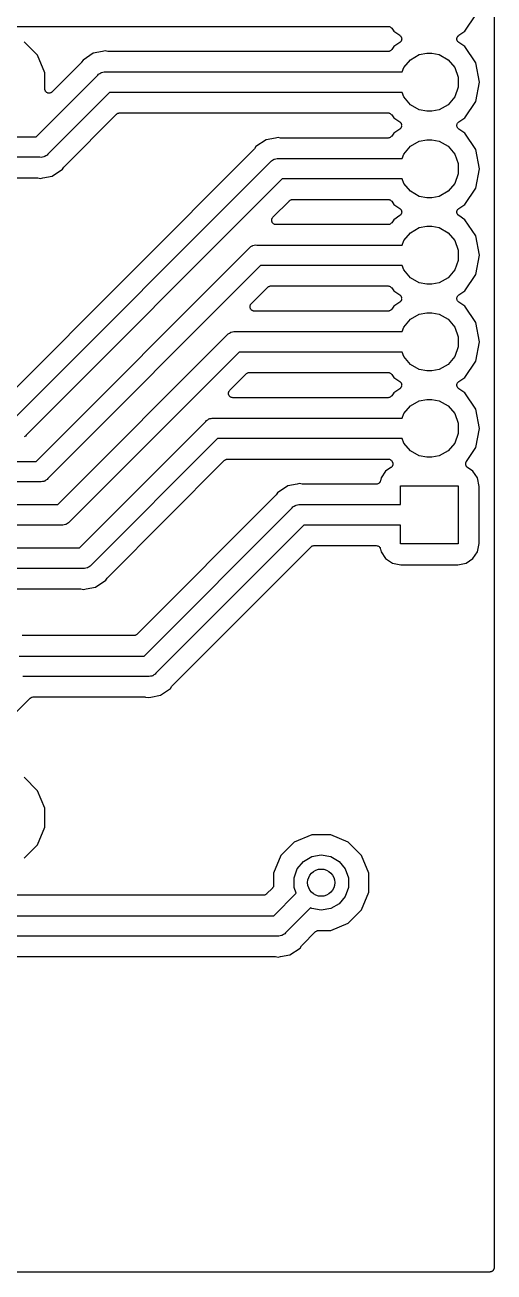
# Model space of a CAD drawing. Extents: x 64 to 244, y -149 to -41.
# Drawn here: x 116.39 to 130.18, y -148.59 to -111.98 of the extents above; entities that cross this region are included whole.
import ezdxf

# ---------------------------------------------------------------- set-up
doc = ezdxf.new("R2010")
doc.units = 0
doc.header["$MEASUREMENT"] = 0
doc.layers.add('BLACK', color=7, linetype='CONTINUOUS')

msp = doc.modelspace()

# ---------------------------------------------------------------- linework, layer by layer
at = {"layer": 'BLACK', "linetype": 'CONTINUOUS'}
for p, q in [((130.175, -41.402), (130.175, -148.463)), ((129.315, -112.17), (129.636, -111.691)), ((115.908, -112.025), (127.06, -112.025)), ((127.06, -112.025), (127.077, -112.028)), ((127.077, -112.028), (127.095, -112.03)), ((127.095, -112.03), (127.099, -112.032)), ((127.099, -112.032), (127.103, -112.033)), ((127.103, -112.033), (127.119, -112.042)), ((127.119, -112.042), (127.135, -112.05)), ((127.135, -112.05), (127.138, -112.053)), ((127.138, -112.053), (127.141, -112.055)), ((127.141, -112.055), (127.153, -112.068)), ((127.153, -112.068), (127.165, -112.081)), ((127.165, -112.081), (127.225, -112.17)), ((127.225, -112.17), (127.403, -112.289)), ((127.403, -112.289), (127.413, -112.299)), ((127.413, -112.299), (127.424, -112.307)), ((127.424, -112.307), (127.429, -112.314)), ((127.429, -112.314), (127.435, -112.32)), ((127.435, -112.32), (127.441, -112.332)), ((127.441, -112.332), (127.448, -112.344)), ((127.448, -112.344), (127.45, -112.352)), ((127.45, -112.352), (127.454, -112.359)), ((127.454, -112.359), (127.456, -112.373)), ((127.456, -112.373), (127.459, -112.387)), ((129.081, -112.387), (129.084, -112.373)), ((129.084, -112.373), (129.086, -112.359)), ((129.086, -112.359), (129.09, -112.352)), ((129.09, -112.352), (129.092, -112.344)), ((129.092, -112.344), (129.099, -112.332)), ((129.099, -112.332), (129.105, -112.32)), ((129.105, -112.32), (129.111, -112.314)), ((129.111, -112.314), (129.116, -112.307)), ((129.116, -112.307), (129.127, -112.299)), ((129.127, -112.299), (129.137, -112.289)), ((129.137, -112.289), (129.315, -112.17)), ((116.757, -112.872), (116.363, -112.478)), ((127.135, -112.74), (127.119, -112.748)), ((127.138, -112.737), (127.135, -112.74)), ((127.141, -112.735), (127.138, -112.737)), ((127.153, -112.722), (127.141, -112.735)), ((127.165, -112.709), (127.153, -112.722)), ((127.225, -112.62), (127.165, -112.709)), ((127.403, -112.501), (127.225, -112.62)), ((127.413, -112.491), (127.403, -112.501)), ((127.424, -112.483), (127.413, -112.491)), ((127.429, -112.476), (127.424, -112.483)), ((127.435, -112.47), (127.429, -112.476)), ((127.441, -112.458), (127.435, -112.47)), ((127.448, -112.446), (127.441, -112.458)), ((127.45, -112.438), (127.448, -112.446)), ((127.454, -112.431), (127.45, -112.438)), ((127.456, -112.417), (127.454, -112.431)), ((127.459, -112.403), (127.456, -112.417)), ((127.459, -112.387), (127.458, -112.395)), ((127.458, -112.395), (127.459, -112.403)), ((129.082, -112.395), (129.081, -112.387)), ((129.081, -112.403), (129.082, -112.395)), ((129.084, -112.417), (129.081, -112.403)), ((129.086, -112.431), (129.084, -112.417)), ((129.09, -112.438), (129.086, -112.431)), ((129.092, -112.446), (129.09, -112.438)), ((129.099, -112.458), (129.092, -112.446)), ((129.105, -112.47), (129.099, -112.458)), ((129.111, -112.476), (129.105, -112.47)), ((129.116, -112.483), (129.111, -112.476)), ((129.127, -112.491), (129.116, -112.483)), ((129.137, -112.501), (129.127, -112.491)), ((129.315, -112.62), (129.137, -112.501)), ((129.636, -113.099), (129.315, -112.62)), ((116.97, -113.387), (116.757, -112.872)), ((118.037, -113.1), (117.187, -113.95)), ((118.044, -113.09), (118.037, -113.1)), ((118.053, -113.081), (118.044, -113.09)), ((118.096, -113.016), (118.053, -113.081)), ((118.394, -112.817), (118.096, -113.016)), ((118.669, -112.763), (118.394, -112.817)), ((118.745, -112.747), (118.669, -112.763)), ((118.669, -112.763), (118.669, -112.763)), ((118.821, -112.763), (118.745, -112.747)), ((118.834, -112.763), (118.821, -112.763)), ((118.846, -112.765), (118.834, -112.763)), ((127.06, -112.765), (118.846, -112.765)), ((127.077, -112.762), (127.06, -112.765)), ((127.095, -112.76), (127.077, -112.762)), ((127.099, -112.758), (127.095, -112.76)), ((127.103, -112.757), (127.099, -112.758)), ((127.119, -112.748), (127.103, -112.757)), ((127.523, -113.233), (127.715, -113.004)), ((127.715, -113.004), (127.975, -112.854)), ((127.975, -112.854), (128.196, -112.815)), ((128.196, -112.815), (128.344, -112.815)), ((128.344, -112.815), (128.565, -112.854)), ((128.565, -112.854), (128.825, -113.004)), ((128.825, -113.004), (129.017, -113.233)), ((129.748, -113.665), (129.636, -113.099)), ((116.716, -115.27), (118.524, -113.462)), ((116.97, -113.861), (116.97, -113.387)), ((118.524, -113.462), (118.549, -113.432)), ((118.549, -113.432), (118.584, -113.412)), ((118.584, -113.412), (118.616, -113.389)), ((118.616, -113.389), (118.629, -113.385)), ((118.629, -113.385), (118.641, -113.379)), ((118.641, -113.379), (118.68, -113.372)), ((118.68, -113.372), (118.718, -113.362)), ((118.718, -113.362), (118.758, -113.365)), ((118.758, -113.365), (127.475, -113.365)), ((127.475, -113.365), (127.523, -113.233)), ((129.017, -113.233), (129.12, -113.515)), ((129.12, -113.815), (129.017, -114.097)), ((129.12, -113.515), (129.12, -113.815)), ((129.636, -114.231), (129.748, -113.665)), ((116.973, -113.877), (116.97, -113.861)), ((116.974, -113.893), (116.973, -113.877)), ((116.977, -113.899), (116.974, -113.893)), ((116.978, -113.904), (116.977, -113.899)), ((116.986, -113.918), (116.978, -113.904)), ((116.993, -113.933), (116.986, -113.918)), ((116.997, -113.937), (116.993, -113.933)), ((117, -113.942), (116.997, -113.937)), ((117.012, -113.953), (117, -113.942)), ((117.024, -113.965), (117.012, -113.953)), ((117.029, -113.967), (117.024, -113.965)), ((117.033, -113.971), (117.029, -113.967)), ((117.049, -113.976), (117.033, -113.971)), ((117.064, -113.983), (117.049, -113.976)), ((118.869, -113.965), (117.061, -115.773)), ((117.07, -113.984), (117.064, -113.983)), ((117.075, -113.986), (117.07, -113.984)), ((117.092, -113.986), (117.075, -113.986)), ((117.108, -113.987), (117.092, -113.986)), ((117.113, -113.986), (117.108, -113.987)), ((117.119, -113.986), (117.113, -113.986)), ((117.135, -113.98), (117.119, -113.986)), ((117.151, -113.976), (117.135, -113.98)), ((117.155, -113.972), (117.151, -113.976)), ((117.16, -113.971), (117.155, -113.972)), ((117.173, -113.96), (117.16, -113.971)), ((117.187, -113.95), (117.173, -113.96)), ((127.475, -113.965), (118.869, -113.965)), ((127.523, -114.097), (127.475, -113.965)), ((127.715, -114.326), (127.523, -114.097)), ((129.017, -114.097), (128.825, -114.326)), ((119.117, -114.577), (119.122, -114.575)), ((119.122, -114.575), (119.127, -114.573)), ((119.127, -114.573), (119.143, -114.57)), ((119.143, -114.57), (119.159, -114.565)), ((119.159, -114.565), (119.165, -114.566)), ((119.165, -114.566), (119.17, -114.565)), ((119.17, -114.565), (127.06, -114.565)), ((127.06, -114.565), (127.077, -114.568)), ((127.077, -114.568), (127.095, -114.57)), ((127.095, -114.57), (127.099, -114.572)), ((127.099, -114.572), (127.103, -114.573)), ((127.103, -114.573), (127.119, -114.582)), ((127.975, -114.476), (127.715, -114.326)), ((128.196, -114.515), (127.975, -114.476)), ((128.344, -114.515), (128.196, -114.515)), ((128.565, -114.476), (128.344, -114.515)), ((128.825, -114.326), (128.565, -114.476)), ((129.315, -114.71), (129.636, -114.231)), ((117.548, -116.135), (119.081, -114.602)), ((119.081, -114.602), (119.085, -114.599)), ((119.085, -114.599), (119.089, -114.595)), ((119.089, -114.595), (119.103, -114.586)), ((119.103, -114.586), (119.117, -114.577)), ((127.119, -114.582), (127.135, -114.59)), ((127.135, -114.59), (127.138, -114.593)), ((127.138, -114.593), (127.141, -114.595)), ((127.141, -114.595), (127.153, -114.608)), ((127.153, -114.608), (127.165, -114.621)), ((127.165, -114.621), (127.225, -114.71)), ((127.225, -114.71), (127.403, -114.829)), ((127.403, -114.829), (127.413, -114.839)), ((127.413, -114.839), (127.424, -114.847)), ((127.424, -114.847), (127.429, -114.854)), ((127.429, -114.854), (127.435, -114.86)), ((127.435, -114.86), (127.441, -114.872)), ((127.441, -114.872), (127.448, -114.884)), ((127.448, -114.884), (127.45, -114.892)), ((127.45, -114.892), (127.454, -114.899)), ((127.454, -114.899), (127.456, -114.913)), ((127.456, -114.913), (127.459, -114.927)), ((127.459, -114.927), (127.458, -114.935)), ((127.458, -114.935), (127.459, -114.943)), ((129.081, -114.927), (129.084, -114.913)), ((129.082, -114.935), (129.081, -114.927)), ((129.081, -114.943), (129.082, -114.935)), ((129.084, -114.913), (129.086, -114.899)), ((129.086, -114.899), (129.09, -114.892)), ((129.09, -114.892), (129.092, -114.884)), ((129.092, -114.884), (129.099, -114.872)), ((129.099, -114.872), (129.105, -114.86)), ((129.105, -114.86), (129.111, -114.854)), ((129.111, -114.854), (129.116, -114.847)), ((129.116, -114.847), (129.127, -114.839)), ((129.127, -114.839), (129.137, -114.829)), ((129.137, -114.829), (129.315, -114.71)), ((100.978, -115.27), (116.716, -115.27)), ((123.749, -115.303), (123.474, -115.357)), ((123.825, -115.287), (123.749, -115.303)), ((123.901, -115.303), (123.825, -115.287)), ((123.914, -115.303), (123.901, -115.303)), ((123.926, -115.305), (123.914, -115.303)), ((127.06, -115.305), (123.926, -115.305)), ((127.077, -115.302), (127.06, -115.305)), ((127.095, -115.3), (127.077, -115.302)), ((127.099, -115.298), (127.095, -115.3)), ((127.103, -115.297), (127.099, -115.298)), ((127.119, -115.288), (127.103, -115.297)), ((127.135, -115.28), (127.119, -115.288)), ((127.138, -115.277), (127.135, -115.28)), ((127.141, -115.275), (127.138, -115.277)), ((127.153, -115.262), (127.141, -115.275)), ((127.165, -115.249), (127.153, -115.262)), ((127.225, -115.16), (127.165, -115.249)), ((127.403, -115.041), (127.225, -115.16)), ((127.413, -115.031), (127.403, -115.041)), ((127.424, -115.023), (127.413, -115.031)), ((127.429, -115.016), (127.424, -115.023)), ((127.435, -115.01), (127.429, -115.016)), ((127.441, -114.998), (127.435, -115.01)), ((127.448, -114.986), (127.441, -114.998)), ((127.45, -114.978), (127.448, -114.986)), ((127.454, -114.971), (127.45, -114.978)), ((127.456, -114.957), (127.454, -114.971)), ((127.459, -114.943), (127.456, -114.957)), ((129.084, -114.957), (129.081, -114.943)), ((129.086, -114.971), (129.084, -114.957)), ((129.09, -114.978), (129.086, -114.971)), ((129.092, -114.986), (129.09, -114.978)), ((129.099, -114.998), (129.092, -114.986)), ((129.105, -115.01), (129.099, -114.998)), ((129.111, -115.016), (129.105, -115.01)), ((129.116, -115.023), (129.111, -115.016)), ((129.127, -115.031), (129.116, -115.023)), ((129.137, -115.041), (129.127, -115.031)), ((129.315, -115.16), (129.137, -115.041)), ((129.636, -115.639), (129.315, -115.16)), ((123.117, -115.64), (115.869, -122.888)), ((123.124, -115.63), (123.117, -115.64)), ((123.133, -115.621), (123.124, -115.63)), ((123.176, -115.556), (123.133, -115.621)), ((123.474, -115.357), (123.176, -115.556)), ((127.523, -115.773), (127.715, -115.544)), ((127.715, -115.544), (127.975, -115.394)), ((127.975, -115.394), (128.196, -115.355)), ((128.196, -115.355), (128.344, -115.355)), ((128.344, -115.355), (128.565, -115.394)), ((128.565, -115.394), (128.825, -115.544)), ((128.825, -115.544), (129.017, -115.773)), ((129.748, -116.205), (129.636, -115.639)), ((116.827, -115.87), (101.089, -115.87)), ((116.081, -123.525), (123.604, -116.002)), ((116.867, -115.873), (116.827, -115.87)), ((116.905, -115.863), (116.867, -115.873)), ((116.944, -115.856), (116.905, -115.863)), ((116.956, -115.85), (116.944, -115.856)), ((116.969, -115.846), (116.956, -115.85)), ((117.001, -115.823), (116.969, -115.846)), ((117.036, -115.803), (117.001, -115.823)), ((117.061, -115.773), (117.036, -115.803)), ((123.604, -116.002), (123.629, -115.972)), ((123.629, -115.972), (123.664, -115.952)), ((123.664, -115.952), (123.696, -115.929)), ((123.696, -115.929), (123.709, -115.925)), ((123.709, -115.925), (123.721, -115.919)), ((123.721, -115.919), (123.76, -115.912)), ((123.76, -115.912), (123.798, -115.902)), ((123.798, -115.902), (123.838, -115.905)), ((123.838, -115.905), (127.475, -115.905)), ((127.475, -115.905), (127.523, -115.773)), ((129.017, -115.773), (129.12, -116.055)), ((117.191, -116.418), (117.489, -116.219)), ((117.489, -116.219), (117.532, -116.154)), ((117.532, -116.154), (117.541, -116.145)), ((117.541, -116.145), (117.548, -116.135)), ((129.12, -116.355), (129.017, -116.637)), ((129.12, -116.055), (129.12, -116.355)), ((129.636, -116.771), (129.748, -116.205)), ((103.707, -116.47), (116.739, -116.47)), ((123.949, -116.505), (116.426, -124.028)), ((116.739, -116.47), (116.751, -116.472)), ((116.751, -116.472), (116.764, -116.472)), ((116.764, -116.472), (116.84, -116.488)), ((116.84, -116.488), (116.916, -116.472)), ((116.916, -116.472), (117.191, -116.418)), ((116.916, -116.472), (116.916, -116.472)), ((127.475, -116.505), (123.949, -116.505)), ((127.523, -116.637), (127.475, -116.505)), ((127.715, -116.866), (127.523, -116.637)), ((129.017, -116.637), (128.825, -116.866)), ((129.315, -117.25), (129.636, -116.771)), ((124.161, -117.142), (124.165, -117.139)), ((124.165, -117.139), (124.169, -117.135)), ((124.169, -117.135), (124.183, -117.126)), ((124.183, -117.126), (124.197, -117.117)), ((124.197, -117.117), (124.202, -117.115)), ((124.202, -117.115), (124.207, -117.113)), ((124.207, -117.113), (124.223, -117.11)), ((124.223, -117.11), (124.239, -117.105)), ((124.239, -117.105), (124.245, -117.106)), ((124.245, -117.106), (124.25, -117.105)), ((124.25, -117.105), (127.06, -117.105)), ((127.06, -117.105), (127.077, -117.108)), ((127.077, -117.108), (127.095, -117.11)), ((127.095, -117.11), (127.099, -117.112)), ((127.099, -117.112), (127.103, -117.113)), ((127.103, -117.113), (127.119, -117.122)), ((127.119, -117.122), (127.135, -117.13)), ((127.135, -117.13), (127.138, -117.133)), ((127.138, -117.133), (127.141, -117.135)), ((127.141, -117.135), (127.153, -117.148)), ((127.975, -117.016), (127.715, -116.866)), ((128.196, -117.055), (127.975, -117.016)), ((128.344, -117.055), (128.196, -117.055)), ((128.565, -117.016), (128.344, -117.055)), ((128.825, -116.866), (128.565, -117.016)), ((123.675, -117.628), (124.161, -117.142)), ((127.153, -117.148), (127.165, -117.161)), ((127.165, -117.161), (127.225, -117.25)), ((127.225, -117.25), (127.403, -117.369)), ((127.403, -117.369), (127.413, -117.379)), ((127.413, -117.379), (127.424, -117.387)), ((127.424, -117.387), (127.429, -117.394)), ((127.429, -117.394), (127.435, -117.4)), ((127.435, -117.4), (127.441, -117.412)), ((127.441, -117.412), (127.448, -117.424)), ((127.448, -117.424), (127.45, -117.432)), ((127.45, -117.432), (127.454, -117.439)), ((127.454, -117.439), (127.456, -117.453)), ((127.456, -117.497), (127.454, -117.511)), ((127.456, -117.453), (127.459, -117.467)), ((127.459, -117.483), (127.456, -117.497)), ((127.459, -117.467), (127.458, -117.475)), ((127.458, -117.475), (127.459, -117.483)), ((129.081, -117.467), (129.084, -117.453)), ((129.082, -117.475), (129.081, -117.467)), ((129.081, -117.483), (129.082, -117.475)), ((129.084, -117.497), (129.081, -117.483)), ((129.084, -117.453), (129.086, -117.439)), ((129.086, -117.511), (129.084, -117.497)), ((129.086, -117.439), (129.09, -117.432)), ((129.09, -117.432), (129.092, -117.424)), ((129.092, -117.424), (129.099, -117.412)), ((129.099, -117.412), (129.105, -117.4)), ((129.105, -117.4), (129.111, -117.394)), ((129.111, -117.394), (129.116, -117.387)), ((129.116, -117.387), (129.127, -117.379)), ((129.127, -117.379), (129.137, -117.369)), ((129.137, -117.369), (129.315, -117.25)), ((123.638, -117.707), (123.639, -117.702)), ((123.639, -117.723), (123.638, -117.707)), ((123.639, -117.696), (123.645, -117.68)), ((123.639, -117.702), (123.639, -117.696)), ((123.639, -117.74), (123.639, -117.723)), ((123.641, -117.745), (123.639, -117.74)), ((123.642, -117.751), (123.641, -117.745)), ((123.649, -117.766), (123.642, -117.751)), ((123.645, -117.68), (123.649, -117.664)), ((123.649, -117.664), (123.653, -117.66)), ((123.654, -117.781), (123.649, -117.766)), ((123.653, -117.66), (123.654, -117.654)), ((123.654, -117.654), (123.665, -117.642)), ((123.658, -117.786), (123.654, -117.781)), ((123.66, -117.791), (123.658, -117.786)), ((123.672, -117.803), (123.66, -117.791)), ((123.665, -117.642), (123.675, -117.628)), ((123.683, -117.815), (123.672, -117.803)), ((123.688, -117.818), (123.683, -117.815)), ((123.692, -117.822), (123.688, -117.818)), ((123.707, -117.829), (123.692, -117.822)), ((123.721, -117.837), (123.707, -117.829)), ((123.726, -117.838), (123.721, -117.837)), ((123.732, -117.841), (123.726, -117.838)), ((123.748, -117.842), (123.732, -117.841)), ((123.764, -117.845), (123.748, -117.842)), ((127.06, -117.845), (123.764, -117.845)), ((127.077, -117.842), (127.06, -117.845)), ((127.095, -117.84), (127.077, -117.842)), ((127.099, -117.838), (127.095, -117.84)), ((127.103, -117.837), (127.099, -117.838)), ((127.119, -117.828), (127.103, -117.837)), ((127.135, -117.82), (127.119, -117.828)), ((127.138, -117.817), (127.135, -117.82)), ((127.141, -117.815), (127.138, -117.817)), ((127.153, -117.802), (127.141, -117.815)), ((127.165, -117.789), (127.153, -117.802)), ((127.225, -117.7), (127.165, -117.789)), ((127.403, -117.581), (127.225, -117.7)), ((127.413, -117.571), (127.403, -117.581)), ((127.424, -117.563), (127.413, -117.571)), ((127.429, -117.556), (127.424, -117.563)), ((127.435, -117.55), (127.429, -117.556)), ((127.441, -117.538), (127.435, -117.55)), ((127.448, -117.526), (127.441, -117.538)), ((127.45, -117.518), (127.448, -117.526)), ((127.454, -117.511), (127.45, -117.518)), ((129.09, -117.518), (129.086, -117.511)), ((129.092, -117.526), (129.09, -117.518)), ((129.099, -117.538), (129.092, -117.526)), ((129.105, -117.55), (129.099, -117.538)), ((129.111, -117.556), (129.105, -117.55)), ((129.116, -117.563), (129.111, -117.556)), ((129.127, -117.571), (129.116, -117.563)), ((129.137, -117.581), (129.127, -117.571)), ((129.315, -117.7), (129.137, -117.581)), ((129.636, -118.179), (129.315, -117.7)), ((127.523, -118.313), (127.715, -118.084)), ((127.715, -118.084), (127.975, -117.934)), ((127.975, -117.934), (128.196, -117.895)), ((128.196, -117.895), (128.344, -117.895)), ((128.344, -117.895), (128.565, -117.934)), ((128.565, -117.934), (128.825, -118.084)), ((128.825, -118.084), (129.017, -118.313)), ((129.748, -118.745), (129.636, -118.179)), ((116.716, -124.795), (122.969, -118.542)), ((122.969, -118.542), (122.994, -118.512)), ((122.994, -118.512), (123.029, -118.492)), ((123.029, -118.492), (123.061, -118.469)), ((123.061, -118.469), (123.074, -118.465)), ((123.074, -118.465), (123.086, -118.459)), ((123.086, -118.459), (123.125, -118.452)), ((123.125, -118.452), (123.163, -118.442)), ((123.163, -118.442), (123.203, -118.445)), ((123.203, -118.445), (127.475, -118.445)), ((127.475, -118.445), (127.523, -118.313)), ((129.017, -118.313), (129.12, -118.595)), ((129.12, -118.595), (129.12, -118.895)), ((129.12, -118.895), (129.017, -119.177)), ((129.636, -119.311), (129.748, -118.745)), ((123.314, -119.045), (117.061, -125.298)), ((127.475, -119.045), (123.314, -119.045)), ((127.523, -119.177), (127.475, -119.045)), ((127.715, -119.406), (127.523, -119.177)), ((129.017, -119.177), (128.825, -119.406)), ((129.315, -119.79), (129.636, -119.311)), ((123.04, -120.168), (123.526, -119.682)), ((123.526, -119.682), (123.53, -119.679)), ((123.53, -119.679), (123.534, -119.675)), ((123.534, -119.675), (123.548, -119.666)), ((123.548, -119.666), (123.562, -119.657)), ((123.562, -119.657), (123.567, -119.655)), ((123.567, -119.655), (123.572, -119.653)), ((123.572, -119.653), (123.588, -119.65)), ((123.588, -119.65), (123.604, -119.645)), ((123.604, -119.645), (123.61, -119.646)), ((123.61, -119.646), (123.615, -119.645)), ((123.615, -119.645), (127.06, -119.645)), ((127.06, -119.645), (127.077, -119.648)), ((127.077, -119.648), (127.095, -119.65)), ((127.095, -119.65), (127.099, -119.652)), ((127.099, -119.652), (127.103, -119.653)), ((127.103, -119.653), (127.119, -119.662)), ((127.119, -119.662), (127.135, -119.67)), ((127.135, -119.67), (127.138, -119.673)), ((127.138, -119.673), (127.141, -119.675)), ((127.141, -119.675), (127.153, -119.688)), ((127.153, -119.688), (127.165, -119.701)), ((127.165, -119.701), (127.225, -119.79)), ((127.975, -119.556), (127.715, -119.406)), ((128.196, -119.595), (127.975, -119.556)), ((128.344, -119.595), (128.196, -119.595)), ((128.565, -119.556), (128.344, -119.595)), ((128.825, -119.406), (128.565, -119.556)), ((127.225, -119.79), (127.403, -119.909)), ((127.403, -119.909), (127.413, -119.919)), ((127.413, -119.919), (127.424, -119.927)), ((127.424, -119.927), (127.429, -119.934)), ((127.429, -119.934), (127.435, -119.94)), ((127.435, -119.94), (127.441, -119.952)), ((127.441, -119.952), (127.448, -119.964)), ((127.448, -120.066), (127.441, -120.078)), ((127.448, -119.964), (127.45, -119.972)), ((127.45, -120.058), (127.448, -120.066)), ((127.45, -119.972), (127.454, -119.979)), ((127.454, -120.051), (127.45, -120.058)), ((127.454, -119.979), (127.456, -119.993)), ((127.456, -120.037), (127.454, -120.051)), ((127.456, -119.993), (127.459, -120.007)), ((127.459, -120.023), (127.456, -120.037)), ((127.459, -120.007), (127.458, -120.015)), ((127.458, -120.015), (127.459, -120.023)), ((129.081, -120.007), (129.084, -119.993)), ((129.082, -120.015), (129.081, -120.007)), ((129.081, -120.023), (129.082, -120.015)), ((129.084, -120.037), (129.081, -120.023)), ((129.084, -119.993), (129.086, -119.979)), ((129.086, -120.051), (129.084, -120.037)), ((129.086, -119.979), (129.09, -119.972)), ((129.09, -120.058), (129.086, -120.051)), ((129.09, -119.972), (129.092, -119.964)), ((129.092, -120.066), (129.09, -120.058)), ((129.092, -119.964), (129.099, -119.952)), ((129.099, -120.078), (129.092, -120.066)), ((129.099, -119.952), (129.105, -119.94)), ((129.105, -119.94), (129.111, -119.934)), ((129.111, -119.934), (129.116, -119.927)), ((129.116, -119.927), (129.127, -119.919)), ((129.127, -119.919), (129.137, -119.909)), ((129.137, -119.909), (129.315, -119.79)), ((123.003, -120.247), (123.004, -120.242)), ((123.004, -120.263), (123.003, -120.247)), ((123.004, -120.236), (123.01, -120.22)), ((123.004, -120.242), (123.004, -120.236)), ((123.004, -120.28), (123.004, -120.263)), ((123.006, -120.285), (123.004, -120.28)), ((123.007, -120.291), (123.006, -120.285)), ((123.014, -120.306), (123.007, -120.291)), ((123.01, -120.22), (123.014, -120.204)), ((123.014, -120.204), (123.018, -120.2)), ((123.019, -120.322), (123.014, -120.306)), ((123.018, -120.2), (123.019, -120.194)), ((123.019, -120.194), (123.03, -120.182)), ((123.023, -120.326), (123.019, -120.322)), ((123.025, -120.331), (123.023, -120.326)), ((123.037, -120.343), (123.025, -120.331)), ((123.03, -120.182), (123.04, -120.168)), ((123.048, -120.355), (123.037, -120.343)), ((123.053, -120.358), (123.048, -120.355)), ((123.057, -120.362), (123.053, -120.358)), ((123.072, -120.369), (123.057, -120.362)), ((123.086, -120.377), (123.072, -120.369)), ((123.091, -120.378), (123.086, -120.377)), ((123.097, -120.381), (123.091, -120.378)), ((123.113, -120.382), (123.097, -120.381)), ((123.129, -120.385), (123.113, -120.382)), ((127.06, -120.385), (123.129, -120.385)), ((127.077, -120.382), (127.06, -120.385)), ((127.095, -120.38), (127.077, -120.382)), ((127.099, -120.378), (127.095, -120.38)), ((127.103, -120.377), (127.099, -120.378)), ((127.119, -120.368), (127.103, -120.377)), ((127.135, -120.36), (127.119, -120.368)), ((127.138, -120.357), (127.135, -120.36)), ((127.141, -120.355), (127.138, -120.357)), ((127.153, -120.342), (127.141, -120.355)), ((127.165, -120.329), (127.153, -120.342)), ((127.225, -120.24), (127.165, -120.329)), ((127.403, -120.121), (127.225, -120.24)), ((127.413, -120.111), (127.403, -120.121)), ((127.424, -120.103), (127.413, -120.111)), ((127.429, -120.096), (127.424, -120.103)), ((127.435, -120.09), (127.429, -120.096)), ((127.441, -120.078), (127.435, -120.09)), ((129.105, -120.09), (129.099, -120.078)), ((129.111, -120.096), (129.105, -120.09)), ((129.116, -120.103), (129.111, -120.096)), ((129.127, -120.111), (129.116, -120.103)), ((129.137, -120.121), (129.127, -120.111)), ((129.315, -120.24), (129.137, -120.121)), ((129.636, -120.719), (129.315, -120.24)), ((127.523, -120.853), (127.715, -120.624)), ((127.715, -120.624), (127.975, -120.474)), ((127.975, -120.474), (128.196, -120.435)), ((128.196, -120.435), (128.344, -120.435)), ((128.344, -120.435), (128.565, -120.474)), ((128.565, -120.474), (128.825, -120.624)), ((128.825, -120.624), (129.017, -120.853)), ((129.748, -121.285), (129.636, -120.719)), ((117.351, -126.065), (122.334, -121.082)), ((122.334, -121.082), (122.359, -121.052)), ((122.359, -121.052), (122.394, -121.032)), ((122.394, -121.032), (122.426, -121.009)), ((122.426, -121.009), (122.439, -121.005)), ((122.439, -121.005), (122.451, -120.999)), ((122.451, -120.999), (122.49, -120.992)), ((122.49, -120.992), (122.528, -120.982)), ((122.528, -120.982), (122.568, -120.985)), ((122.568, -120.985), (127.475, -120.985)), ((127.475, -120.985), (127.523, -120.853)), ((129.017, -120.853), (129.12, -121.135)), ((129.12, -121.135), (129.12, -121.435)), ((129.12, -121.435), (129.017, -121.717)), ((129.636, -121.851), (129.748, -121.285)), ((122.679, -121.585), (117.696, -126.568)), ((127.475, -121.585), (122.679, -121.585)), ((127.523, -121.717), (127.475, -121.585)), ((127.715, -121.946), (127.523, -121.717)), ((129.017, -121.717), (128.825, -121.946)), ((129.315, -122.33), (129.636, -121.851)), ((122.405, -122.708), (122.891, -122.222)), ((122.891, -122.222), (122.895, -122.219)), ((122.895, -122.219), (122.899, -122.215)), ((122.899, -122.215), (122.913, -122.206)), ((122.913, -122.206), (122.927, -122.197)), ((122.927, -122.197), (122.932, -122.195)), ((122.932, -122.195), (122.937, -122.193)), ((122.937, -122.193), (122.953, -122.19)), ((122.953, -122.19), (122.969, -122.185)), ((122.969, -122.185), (122.975, -122.186)), ((122.975, -122.186), (122.98, -122.185)), ((122.98, -122.185), (127.06, -122.185)), ((127.06, -122.185), (127.077, -122.188)), ((127.077, -122.188), (127.095, -122.19)), ((127.095, -122.19), (127.099, -122.192)), ((127.099, -122.192), (127.103, -122.193)), ((127.103, -122.193), (127.119, -122.202)), ((127.119, -122.202), (127.135, -122.21)), ((127.135, -122.21), (127.138, -122.213)), ((127.138, -122.213), (127.141, -122.215)), ((127.141, -122.215), (127.153, -122.228)), ((127.153, -122.228), (127.165, -122.241)), ((127.165, -122.241), (127.225, -122.33)), ((127.975, -122.096), (127.715, -121.946)), ((128.196, -122.135), (127.975, -122.096)), ((128.344, -122.135), (128.196, -122.135)), ((128.565, -122.096), (128.344, -122.135)), ((128.825, -121.946), (128.565, -122.096)), ((127.225, -122.33), (127.403, -122.449)), ((127.403, -122.449), (127.413, -122.459)), ((127.413, -122.459), (127.424, -122.467)), ((127.424, -122.467), (127.429, -122.474)), ((127.429, -122.474), (127.435, -122.48)), ((127.435, -122.63), (127.429, -122.636)), ((127.435, -122.48), (127.441, -122.492)), ((127.441, -122.618), (127.435, -122.63)), ((127.441, -122.492), (127.448, -122.504)), ((127.448, -122.606), (127.441, -122.618)), ((127.448, -122.504), (127.45, -122.512)), ((127.45, -122.598), (127.448, -122.606)), ((127.45, -122.512), (127.454, -122.519)), ((127.454, -122.591), (127.45, -122.598)), ((127.454, -122.519), (127.456, -122.533)), ((127.456, -122.577), (127.454, -122.591)), ((127.456, -122.533), (127.459, -122.547)), ((127.459, -122.563), (127.456, -122.577)), ((127.459, -122.547), (127.458, -122.555)), ((127.458, -122.555), (127.459, -122.563)), ((129.081, -122.547), (129.084, -122.533)), ((129.082, -122.555), (129.081, -122.547)), ((129.081, -122.563), (129.082, -122.555)), ((129.084, -122.577), (129.081, -122.563)), ((129.084, -122.533), (129.086, -122.519)), ((129.086, -122.591), (129.084, -122.577)), ((129.086, -122.519), (129.09, -122.512)), ((129.09, -122.598), (129.086, -122.591)), ((129.09, -122.512), (129.092, -122.504)), ((129.092, -122.606), (129.09, -122.598)), ((129.092, -122.504), (129.099, -122.492)), ((129.099, -122.618), (129.092, -122.606)), ((129.099, -122.492), (129.105, -122.48)), ((129.105, -122.63), (129.099, -122.618)), ((129.105, -122.48), (129.111, -122.474)), ((129.111, -122.636), (129.105, -122.63)), ((129.111, -122.474), (129.116, -122.467)), ((129.116, -122.467), (129.127, -122.459)), ((129.127, -122.459), (129.137, -122.449)), ((129.137, -122.449), (129.315, -122.33)), ((122.368, -122.787), (122.369, -122.782)), ((122.369, -122.803), (122.368, -122.787)), ((122.369, -122.776), (122.375, -122.76)), ((122.369, -122.782), (122.369, -122.776)), ((122.369, -122.82), (122.369, -122.803)), ((122.371, -122.825), (122.369, -122.82)), ((122.372, -122.831), (122.371, -122.825)), ((122.379, -122.846), (122.372, -122.831)), ((122.375, -122.76), (122.379, -122.744)), ((122.379, -122.744), (122.383, -122.74)), ((122.384, -122.861), (122.379, -122.846)), ((122.383, -122.74), (122.384, -122.734)), ((122.384, -122.734), (122.395, -122.722)), ((122.388, -122.866), (122.384, -122.861)), ((122.39, -122.871), (122.388, -122.866)), ((122.402, -122.883), (122.39, -122.871)), ((122.395, -122.722), (122.405, -122.708)), ((122.413, -122.895), (122.402, -122.883)), ((122.418, -122.898), (122.413, -122.895)), ((122.422, -122.902), (122.418, -122.898)), ((122.437, -122.909), (122.422, -122.902)), ((122.451, -122.917), (122.437, -122.909)), ((122.456, -122.918), (122.451, -122.917)), ((122.462, -122.921), (122.456, -122.918)), ((122.478, -122.922), (122.462, -122.921)), ((122.494, -122.925), (122.478, -122.922)), ((127.06, -122.925), (122.494, -122.925)), ((127.077, -122.922), (127.06, -122.925)), ((127.095, -122.92), (127.077, -122.922)), ((127.099, -122.918), (127.095, -122.92)), ((127.103, -122.917), (127.099, -122.918)), ((127.119, -122.908), (127.103, -122.917)), ((127.135, -122.9), (127.119, -122.908)), ((127.138, -122.897), (127.135, -122.9)), ((127.141, -122.895), (127.138, -122.897)), ((127.153, -122.882), (127.141, -122.895)), ((127.165, -122.869), (127.153, -122.882)), ((127.225, -122.78), (127.165, -122.869)), ((127.403, -122.661), (127.225, -122.78)), ((127.413, -122.651), (127.403, -122.661)), ((127.424, -122.643), (127.413, -122.651)), ((127.429, -122.636), (127.424, -122.643)), ((127.975, -123.014), (128.196, -122.975)), ((128.196, -122.975), (128.344, -122.975)), ((128.344, -122.975), (128.565, -123.014)), ((129.116, -122.643), (129.111, -122.636)), ((129.127, -122.651), (129.116, -122.643)), ((129.137, -122.661), (129.127, -122.651)), ((129.315, -122.78), (129.137, -122.661)), ((129.636, -123.259), (129.315, -122.78)), ((127.523, -123.393), (127.715, -123.164)), ((127.715, -123.164), (127.975, -123.014)), ((128.565, -123.014), (128.825, -123.164)), ((128.825, -123.164), (129.017, -123.393)), ((129.748, -123.825), (129.636, -123.259)), ((117.986, -127.335), (121.699, -123.622)), ((121.699, -123.622), (121.724, -123.592)), ((121.724, -123.592), (121.759, -123.572)), ((121.759, -123.572), (121.791, -123.549)), ((121.791, -123.549), (121.804, -123.545)), ((121.804, -123.545), (121.816, -123.539)), ((121.816, -123.539), (121.855, -123.532)), ((121.855, -123.532), (121.893, -123.522)), ((121.893, -123.522), (121.933, -123.525)), ((121.933, -123.525), (127.475, -123.525)), ((127.475, -123.525), (127.523, -123.393)), ((129.017, -123.393), (129.12, -123.675)), ((129.12, -123.675), (129.12, -123.975)), ((116.401, -124.058), (116.366, -124.078)), ((116.426, -124.028), (116.401, -124.058)), ((129.12, -123.975), (129.017, -124.257)), ((129.636, -124.391), (129.748, -123.825)), ((122.044, -124.125), (118.331, -127.838)), ((127.475, -124.125), (122.044, -124.125)), ((127.523, -124.257), (127.475, -124.125)), ((127.715, -124.486), (127.523, -124.257)), ((129.017, -124.257), (128.825, -124.486)), ((129.361, -124.802), (129.636, -124.391)), ((71.2443, -124.795), (116.716, -124.795)), ((118.818, -128.2), (122.256, -124.762)), ((122.256, -124.762), (122.26, -124.759)), ((122.26, -124.759), (122.264, -124.755)), ((122.264, -124.755), (122.278, -124.746)), ((122.278, -124.746), (122.292, -124.737)), ((122.292, -124.737), (122.297, -124.735)), ((122.297, -124.735), (122.302, -124.733)), ((122.302, -124.733), (122.318, -124.73)), ((122.318, -124.73), (122.334, -124.725)), ((122.334, -124.725), (122.34, -124.726)), ((122.34, -124.726), (122.345, -124.725)), ((122.345, -124.725), (127.06, -124.725)), ((127.06, -124.725), (127.077, -124.728)), ((127.077, -124.728), (127.095, -124.73)), ((127.095, -124.73), (127.099, -124.732)), ((127.099, -124.732), (127.103, -124.733)), ((127.103, -124.733), (127.119, -124.742)), ((127.119, -124.742), (127.135, -124.75)), ((127.135, -124.75), (127.138, -124.753)), ((127.138, -124.753), (127.141, -124.755)), ((127.141, -124.755), (127.153, -124.768)), ((127.153, -124.768), (127.165, -124.781)), ((127.165, -124.781), (127.179, -124.802)), ((127.179, -124.802), (127.183, -124.812)), ((127.183, -124.812), (127.189, -124.821)), ((127.189, -124.821), (127.192, -124.832)), ((127.975, -124.636), (127.715, -124.486)), ((128.196, -124.675), (127.975, -124.636)), ((128.344, -124.675), (128.196, -124.675)), ((128.565, -124.636), (128.344, -124.675)), ((128.825, -124.486), (128.565, -124.636)), ((129.348, -124.832), (129.351, -124.821)), ((129.351, -124.821), (129.357, -124.812)), ((129.357, -124.812), (129.361, -124.802)), ((126.987, -125.082), (126.855, -125.281)), ((127.144, -124.978), (126.987, -125.082)), ((127.152, -124.97), (127.144, -124.978)), ((127.161, -124.964), (127.152, -124.97)), ((127.168, -124.955), (127.161, -124.964)), ((127.176, -124.947), (127.168, -124.955)), ((127.181, -124.938), (127.176, -124.947)), ((127.187, -124.929), (127.181, -124.938)), ((127.19, -124.918), (127.187, -124.929)), ((127.195, -124.908), (127.19, -124.918)), ((127.192, -124.832), (127.197, -124.842)), ((127.196, -124.897), (127.195, -124.908)), ((127.199, -124.886), (127.196, -124.897)), ((127.197, -124.842), (127.197, -124.853)), ((127.197, -124.853), (127.2, -124.864)), ((127.2, -124.864), (127.199, -124.875)), ((127.199, -124.875), (127.199, -124.886)), ((129.34, -124.864), (129.343, -124.853)), ((129.341, -124.875), (129.34, -124.864)), ((129.341, -124.886), (129.341, -124.875)), ((129.344, -124.897), (129.341, -124.886)), ((129.343, -124.842), (129.348, -124.832)), ((129.343, -124.853), (129.343, -124.842)), ((129.345, -124.908), (129.344, -124.897)), ((129.35, -124.918), (129.345, -124.908)), ((129.353, -124.929), (129.35, -124.918)), ((129.359, -124.938), (129.353, -124.929)), ((129.364, -124.947), (129.359, -124.938)), ((129.372, -124.955), (129.364, -124.947)), ((129.379, -124.964), (129.372, -124.955)), ((129.388, -124.97), (129.379, -124.964)), ((129.396, -124.978), (129.388, -124.97)), ((129.553, -125.082), (129.396, -124.978)), ((129.685, -125.281), (129.553, -125.082)), ((116.827, -125.395), (71.1331, -125.395)), ((116.867, -125.398), (116.827, -125.395)), ((116.905, -125.388), (116.867, -125.398)), ((116.944, -125.381), (116.905, -125.388)), ((116.956, -125.375), (116.944, -125.381)), ((116.969, -125.371), (116.956, -125.375)), ((117.001, -125.348), (116.969, -125.371)), ((117.036, -125.328), (117.001, -125.348)), ((117.061, -125.298), (117.036, -125.328)), ((124.109, -125.517), (123.811, -125.716)), ((124.384, -125.463), (124.109, -125.517)), ((124.46, -125.447), (124.384, -125.463)), ((124.536, -125.463), (124.46, -125.447)), ((124.549, -125.463), (124.536, -125.463)), ((124.561, -125.465), (124.549, -125.463)), ((126.714, -125.465), (124.561, -125.465)), ((126.734, -125.461), (126.714, -125.465)), ((126.755, -125.458), (126.734, -125.461)), ((126.756, -125.458), (126.755, -125.458)), ((126.757, -125.457), (126.756, -125.458)), ((126.775, -125.447), (126.757, -125.457)), ((126.793, -125.437), (126.775, -125.447)), ((126.794, -125.436), (126.793, -125.437)), ((126.796, -125.435), (126.794, -125.436)), ((126.809, -125.419), (126.796, -125.435)), ((126.823, -125.404), (126.809, -125.419)), ((126.824, -125.401), (126.823, -125.403)), ((126.823, -125.403), (126.823, -125.404)), ((126.831, -125.382), (126.824, -125.401)), ((126.839, -125.363), (126.831, -125.382)), ((126.855, -125.281), (126.839, -125.363)), ((127.42, -126.065), (127.42, -125.515)), ((127.42, -125.515), (129.12, -125.515)), ((129.12, -125.515), (129.12, -127.215)), ((129.734, -125.528), (129.685, -125.281)), ((129.734, -127.202), (129.734, -125.528)), ((123.752, -125.8), (119.679, -129.873)), ((123.759, -125.79), (123.752, -125.8)), ((123.768, -125.781), (123.759, -125.79)), ((123.811, -125.716), (123.768, -125.781)), ((66.7822, -126.065), (117.351, -126.065)), ((119.891, -130.51), (124.239, -126.162)), ((124.239, -126.162), (124.264, -126.132)), ((124.264, -126.132), (124.299, -126.112)), ((124.299, -126.112), (124.331, -126.089)), ((124.331, -126.089), (124.344, -126.085)), ((124.344, -126.085), (124.356, -126.079)), ((124.356, -126.079), (124.395, -126.072)), ((124.395, -126.072), (124.433, -126.062)), ((124.433, -126.062), (124.473, -126.065)), ((124.473, -126.065), (127.42, -126.065)), ((117.579, -126.651), (117.54, -126.658)), ((117.591, -126.645), (117.579, -126.651)), ((117.604, -126.641), (117.591, -126.645)), ((117.636, -126.618), (117.604, -126.641)), ((117.671, -126.598), (117.636, -126.618)), ((117.696, -126.568), (117.671, -126.598)), ((117.462, -126.665), (66.7822, -126.665)), ((117.502, -126.668), (117.462, -126.665)), ((117.54, -126.658), (117.502, -126.668)), ((124.584, -126.665), (120.236, -131.013)), ((127.42, -126.665), (124.584, -126.665)), ((127.42, -127.215), (127.42, -126.665)), ((69.2281, -127.335), (117.986, -127.335)), ((120.723, -131.375), (124.796, -127.302)), ((124.796, -127.302), (124.8, -127.299)), ((124.8, -127.299), (124.804, -127.295)), ((124.804, -127.295), (124.818, -127.286)), ((124.818, -127.286), (124.832, -127.277)), ((124.832, -127.277), (124.837, -127.275)), ((124.837, -127.275), (124.842, -127.273)), ((124.842, -127.273), (124.858, -127.27)), ((124.858, -127.27), (124.874, -127.265)), ((124.874, -127.265), (124.88, -127.266)), ((124.88, -127.266), (124.885, -127.265)), ((124.885, -127.265), (126.714, -127.265)), ((126.714, -127.265), (126.734, -127.269)), ((126.734, -127.269), (126.755, -127.272)), ((126.755, -127.272), (126.756, -127.272)), ((126.756, -127.272), (126.757, -127.273)), ((126.757, -127.273), (126.775, -127.283)), ((126.775, -127.283), (126.793, -127.293)), ((126.793, -127.293), (126.794, -127.294)), ((126.794, -127.294), (126.796, -127.295)), ((126.796, -127.295), (126.809, -127.311)), ((126.809, -127.311), (126.823, -127.326)), ((126.823, -127.326), (126.823, -127.327)), ((126.823, -127.327), (126.824, -127.328)), ((126.824, -127.328), (126.831, -127.348)), ((126.831, -127.348), (126.839, -127.367)), ((126.839, -127.367), (126.855, -127.449)), ((129.12, -127.215), (127.42, -127.215)), ((129.685, -127.449), (129.734, -127.202)), ((126.855, -127.449), (126.987, -127.648)), ((126.987, -127.648), (127.186, -127.78)), ((129.354, -127.78), (129.553, -127.648)), ((129.553, -127.648), (129.685, -127.449)), ((118.097, -127.935), (69.3393, -127.935)), ((118.137, -127.938), (118.097, -127.935)), ((118.175, -127.928), (118.137, -127.938)), ((118.214, -127.921), (118.175, -127.928)), ((118.226, -127.915), (118.214, -127.921)), ((118.239, -127.911), (118.226, -127.915)), ((118.271, -127.888), (118.239, -127.911)), ((118.306, -127.868), (118.271, -127.888)), ((118.331, -127.838), (118.306, -127.868)), ((127.186, -127.78), (127.433, -127.829)), ((127.433, -127.829), (129.107, -127.829)), ((129.107, -127.829), (129.354, -127.78)), ((118.186, -128.537), (118.461, -128.483)), ((118.461, -128.483), (118.759, -128.284)), ((118.759, -128.284), (118.802, -128.219)), ((118.802, -128.219), (118.811, -128.21)), ((118.811, -128.21), (118.818, -128.2)), ((109.232, -128.535), (118.009, -128.535)), ((118.009, -128.535), (118.021, -128.537)), ((118.021, -128.537), (118.034, -128.537)), ((118.034, -128.537), (118.11, -128.553)), ((118.11, -128.553), (118.186, -128.537)), ((118.186, -128.537), (118.186, -128.537)), ((119.59, -129.91), (116.306, -129.91)), ((119.595, -129.909), (119.59, -129.91)), ((119.601, -129.91), (119.595, -129.909)), ((119.617, -129.905), (119.601, -129.91)), ((119.633, -129.902), (119.617, -129.905)), ((119.638, -129.9), (119.633, -129.902)), ((119.643, -129.898), (119.638, -129.9)), ((119.657, -129.889), (119.643, -129.898)), ((119.671, -129.88), (119.657, -129.889)), ((119.675, -129.876), (119.671, -129.88)), ((119.679, -129.873), (119.675, -129.876)), ((116.218, -130.51), (119.891, -130.51)), ((120.211, -131.043), (120.176, -131.063)), ((120.236, -131.013), (120.211, -131.043)), ((120.002, -131.11), (116.329, -131.11)), ((120.042, -131.113), (120.002, -131.11)), ((120.08, -131.103), (120.042, -131.113)), ((120.119, -131.096), (120.08, -131.103)), ((120.131, -131.09), (120.119, -131.096)), ((120.144, -131.086), (120.131, -131.09)), ((120.176, -131.063), (120.144, -131.086)), ((120.664, -131.459), (120.707, -131.394)), ((120.707, -131.394), (120.716, -131.385)), ((120.716, -131.385), (120.723, -131.375)), ((113.103, -135.185), (116.541, -131.747)), ((116.541, -131.747), (116.545, -131.744)), ((116.545, -131.744), (116.549, -131.74)), ((116.549, -131.74), (116.563, -131.731)), ((116.563, -131.731), (116.577, -131.722)), ((116.577, -131.722), (116.582, -131.72)), ((116.582, -131.72), (116.587, -131.718)), ((116.587, -131.718), (116.603, -131.715)), ((116.603, -131.715), (116.619, -131.71)), ((116.619, -131.71), (116.625, -131.711)), ((116.625, -131.711), (116.63, -131.71)), ((116.63, -131.71), (119.914, -131.71)), ((119.914, -131.71), (119.926, -131.712)), ((119.926, -131.712), (119.939, -131.712)), ((119.939, -131.712), (120.015, -131.728)), ((120.015, -131.728), (120.091, -131.712)), ((120.091, -131.712), (120.366, -131.658)), ((120.091, -131.712), (120.091, -131.712)), ((120.366, -131.658), (120.664, -131.459)), ((116.757, -134.462), (116.363, -134.068)), ((116.97, -134.977), (116.757, -134.462)), ((116.97, -135.533), (116.97, -134.977)), ((116.757, -136.048), (116.97, -135.533)), ((124.817, -135.76), (124.302, -135.973)), ((125.373, -135.76), (124.817, -135.76)), ((125.888, -135.973), (125.373, -135.76)), ((116.363, -136.442), (116.757, -136.048)), ((124.302, -135.973), (123.908, -136.367)), ((126.282, -136.367), (125.888, -135.973)), ((123.908, -136.367), (123.695, -136.882)), ((124.391, -136.754), (124.573, -136.538)), ((124.573, -136.538), (124.817, -136.397)), ((124.817, -136.397), (125.095, -136.348)), ((125.095, -136.348), (125.373, -136.397)), ((125.373, -136.397), (125.617, -136.538)), ((125.617, -136.538), (125.799, -136.754)), ((126.495, -136.882), (126.282, -136.367)), ((123.695, -136.882), (123.695, -137.235)), ((124.295, -137.019), (124.391, -136.754)), ((125.799, -136.754), (125.895, -137.019)), ((126.495, -137.438), (126.495, -136.882)), ((123.69, -137.262), (123.687, -137.278)), ((123.695, -137.246), (123.69, -137.262)), ((123.695, -137.235), (123.694, -137.24)), ((123.694, -137.24), (123.695, -137.246)), ((124.295, -137.301), (124.295, -137.019)), ((125.895, -137.019), (125.895, -137.301)), ((123.4, -137.53), (114.835, -137.53)), ((123.405, -137.529), (123.4, -137.53)), ((123.411, -137.53), (123.405, -137.529)), ((123.427, -137.525), (123.411, -137.53)), ((123.443, -137.522), (123.427, -137.525)), ((123.448, -137.52), (123.443, -137.522)), ((123.453, -137.518), (123.448, -137.52)), ((123.467, -137.509), (123.453, -137.518)), ((123.481, -137.5), (123.467, -137.509)), ((123.485, -137.496), (123.481, -137.5)), ((123.489, -137.493), (123.485, -137.496)), ((123.658, -137.324), (123.489, -137.493)), ((123.661, -137.32), (123.658, -137.324)), ((123.665, -137.316), (123.661, -137.32)), ((123.674, -137.302), (123.665, -137.316)), ((123.683, -137.288), (123.674, -137.302)), ((123.685, -137.283), (123.683, -137.288)), ((123.687, -137.278), (123.685, -137.283)), ((123.701, -138.13), (124.358, -137.473)), ((124.358, -137.473), (124.295, -137.301)), ((125.799, -137.566), (125.617, -137.782)), ((125.895, -137.301), (125.799, -137.566)), ((126.282, -137.953), (126.495, -137.438)), ((124.778, -137.901), (124.046, -138.633)), ((124.817, -137.923), (124.778, -137.901)), ((125.095, -137.972), (124.817, -137.923)), ((125.373, -137.923), (125.095, -137.972)), ((125.617, -137.782), (125.373, -137.923)), ((125.888, -138.347), (126.282, -137.953)), ((101.724, -138.13), (123.701, -138.13)), ((125.373, -138.56), (125.888, -138.347)), ((123.812, -138.73), (101.613, -138.73)), ((123.852, -138.733), (123.812, -138.73)), ((123.89, -138.723), (123.852, -138.733)), ((123.929, -138.716), (123.89, -138.723)), ((123.941, -138.71), (123.929, -138.716)), ((123.954, -138.706), (123.941, -138.71)), ((123.986, -138.683), (123.954, -138.706)), ((124.021, -138.663), (123.986, -138.683)), ((124.046, -138.633), (124.021, -138.663)), ((124.533, -138.995), (124.931, -138.597)), ((124.931, -138.597), (124.935, -138.594)), ((124.935, -138.594), (124.939, -138.59)), ((124.939, -138.59), (124.953, -138.581)), ((124.953, -138.581), (124.967, -138.572)), ((124.967, -138.572), (124.972, -138.57)), ((124.972, -138.57), (124.977, -138.568)), ((124.977, -138.568), (124.993, -138.565)), ((124.993, -138.565), (125.009, -138.56)), ((125.009, -138.56), (125.015, -138.561)), ((125.015, -138.561), (125.02, -138.56)), ((125.02, -138.56), (125.373, -138.56)), ((124.176, -139.278), (124.474, -139.079)), ((124.474, -139.079), (124.517, -139.014)), ((124.517, -139.014), (124.526, -139.005)), ((124.526, -139.005), (124.533, -138.995)), ((103.707, -139.33), (123.724, -139.33)), ((123.724, -139.33), (123.736, -139.332)), ((123.736, -139.332), (123.749, -139.332)), ((123.749, -139.332), (123.825, -139.348)), ((123.825, -139.348), (123.901, -139.332)), ((123.901, -139.332), (124.176, -139.278)), ((123.901, -139.332), (123.901, -139.332)), ((130.048, -148.59), (107.062, -148.59)), ((130.059, -148.588), (130.048, -148.59)), ((130.07, -148.588), (130.059, -148.588)), ((130.08, -148.584), (130.07, -148.588)), ((130.091, -148.582), (130.08, -148.584)), ((130.101, -148.577), (130.091, -148.582)), ((130.112, -148.573), (130.101, -148.577)), ((130.12, -148.566), (130.112, -148.573)), ((130.13, -148.56), (130.12, -148.566)), ((130.137, -148.552), (130.13, -148.56)), ((130.145, -148.545), (130.137, -148.552)), ((130.151, -148.535), (130.145, -148.545)), ((130.158, -148.526), (130.151, -148.535)), ((130.162, -148.516), (130.158, -148.526)), ((130.167, -148.506), (130.162, -148.516)), ((130.169, -148.495), (130.167, -148.506)), ((130.173, -148.485), (130.169, -148.495)), ((130.175, -148.463), (130.173, -148.474)), ((130.173, -148.474), (130.173, -148.485))]:
    msp.add_line(p, q, dxfattribs=at)
at = {"layer": 'BLACK'}
msp.add_circle((125.095, -137.16), 0.4, dxfattribs=at)

doc.saveas('drawing.dxf')
